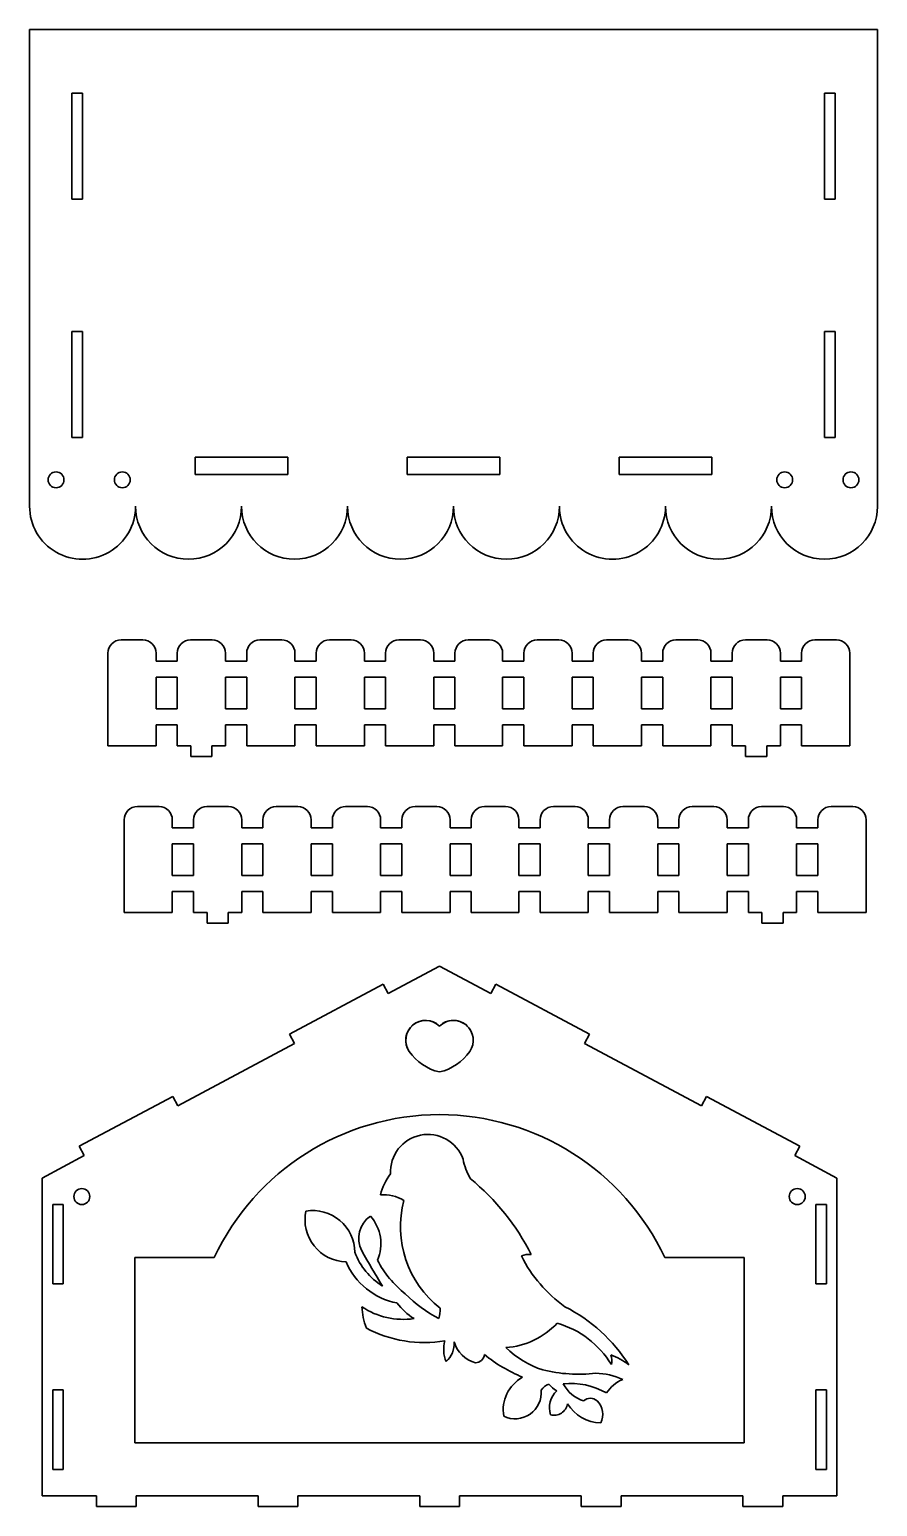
# Model space of a CAD drawing. Extents: x 109 to 1080, y 61 to 780.
# Drawn here: x 760 to 1080, y 61 to 619 of the extents above; entities that cross this region are included whole.
import ezdxf

# ---------------------------------------------------------------- set-up
doc = ezdxf.new("R2010")
doc.units = 0

msp = doc.modelspace()

# ---------------------------------------------------------------- linework, layer by layer
at = {"color": 7, "lineweight": 35}
for p, q in [((1079.536987, 618.661865), (759.536987, 618.661865)), ((759.536987, 618.661865), (759.536987, 438.661896)), ((1079.536987, 438.661896), (1079.536987, 618.661865)), ((775.536987, 554.661865), (775.536987, 594.661865)), ((779.536987, 594.661865), (779.536987, 554.661865)), ((1059.536987, 594.661865), (1059.536987, 554.661865)), ((1063.536987, 554.661865), (1063.536987, 594.661865)), ((775.536987, 464.661896), (775.536987, 504.661896)), ((779.536987, 504.661896), (779.536987, 464.661896)), ((1059.536987, 504.661896), (1059.536987, 464.661896)), ((1063.536987, 464.661896), (1063.536987, 504.661896)), ((822.036987, 457.161896), (857.036987, 457.161896)), ((937.036987, 457.161896), (902.036987, 457.161896)), ((1017.036987, 457.161896), (982.036987, 457.161896)), ((857.036987, 450.661896), (822.036987, 450.661896)), ((902.036987, 450.661896), (937.036987, 450.661896)), ((982.036987, 450.661896), (1017.036987, 450.661896)), ((789.089966, 383.189056), (789.089966, 348.189056)), ((1069.089966, 348.189056), (1069.089966, 383.189056)), ((795.221802, 320.262665), (795.221802, 285.262634)), ((1075.221802, 285.262634), (1075.221802, 320.262665)), ((914.268921, 265.028137), (894.857178, 254.675186)), ((914.268921, 265.028137), (933.680664, 254.675186)), ((857.680664, 239.381058), (892.974854, 258.20459)), ((970.857178, 239.381058), (935.56311, 258.20459)), ((859.56311, 235.851654), (815.445435, 212.322235)), ((968.974854, 235.851654), (1013.092529, 212.322235)), ((778.268921, 197.028122), (813.56311, 215.851654)), ((1050.268921, 197.028122), (1014.974854, 215.851654)), ((764.268921, 65.028122), (764.268921, 185.028122)), ((1064.268921, 185.028122), (1064.268921, 65.028122)), ((768.268921, 175.028122), (768.268921, 145.028122)), ((772.268921, 145.028122), (772.268921, 175.028122)), ((1056.268921, 145.028122), (1056.268921, 175.028122)), ((1060.268921, 175.028122), (1060.268921, 145.028122)), ((799.268921, 85.028122), (799.268921, 155.028122)), ((799.268921, 155.028122), (829.268921, 155.028122)), ((1029.268921, 155.028122), (999.268921, 155.028122)), ((1029.268921, 85.028122), (1029.268921, 155.028122)), ((768.268921, 105.028122), (768.268921, 75.028122)), ((772.268921, 75.028122), (772.268921, 105.028122)), ((1056.268921, 75.028122), (1056.268921, 105.028122)), ((1060.268921, 105.028122), (1060.268921, 75.028122)), ((799.268921, 85.028122), (1029.268921, 85.028122)), ((784.768921, 65.028122), (764.268921, 65.028122)), ((845.768921, 65.028122), (799.768921, 65.028122)), ((906.768921, 65.028122), (860.768921, 65.028122)), ((967.768921, 65.028122), (921.768921, 65.028122)), ((1028.768921, 65.028122), (982.768921, 65.028122)), ((1064.268921, 65.028122), (1043.768921, 65.028122))]:
    msp.add_line(p, q, dxfattribs=at)
at = {"color": 7, "lineweight": 35, "ltscale": 0.1}
for p, q in [((779.536987, 594.661865), (775.536987, 594.661865)), ((1059.536987, 594.661865), (1063.536987, 594.661865)), ((775.536987, 554.661865), (779.536987, 554.661865)), ((1063.536987, 554.661865), (1059.536987, 554.661865)), ((779.536987, 504.661896), (775.536987, 504.661896)), ((1059.536987, 504.661896), (1063.536987, 504.661896)), ((775.536987, 464.661896), (779.536987, 464.661896)), ((1063.536987, 464.661896), (1059.536987, 464.661896)), ((820.390015, 348.189056), (820.390015, 344.189056)), ((828.390015, 344.189056), (828.390015, 348.189056)), ((1029.790039, 344.189056), (1029.790039, 348.189056)), ((1037.790039, 348.189056), (1037.790039, 344.189056)), ((826.521851, 285.262634), (826.521851, 281.262634)), ((834.521851, 281.262634), (834.521851, 285.262634)), ((1035.921875, 281.262634), (1035.921875, 285.262634)), ((1043.921875, 285.262634), (1043.921875, 281.262634)), ((815.445435, 212.322235), (813.56311, 215.851654)), ((1013.092529, 212.322235), (1014.974854, 215.851654)), ((780.151245, 193.498703), (778.268921, 197.028122)), ((1048.386597, 193.498703), (1050.268921, 197.028122)), ((768.268921, 175.028122), (772.268921, 175.028122)), ((1060.268921, 175.028122), (1056.268921, 175.028122)), ((772.268921, 145.028122), (768.268921, 145.028122)), ((1056.268921, 145.028122), (1060.268921, 145.028122)), ((768.268921, 105.028122), (772.268921, 105.028122)), ((1060.268921, 105.028122), (1056.268921, 105.028122)), ((772.268921, 75.028122), (768.268921, 75.028122)), ((1056.268921, 75.028122), (1060.268921, 75.028122)), ((784.768921, 65.028122), (784.768921, 61.028122)), ((799.768921, 61.028122), (799.768921, 65.028122)), ((845.768921, 65.028122), (845.768921, 61.028122)), ((860.768921, 61.028122), (860.768921, 65.028122)), ((906.768921, 65.028122), (906.768921, 61.028122)), ((921.768921, 61.028122), (921.768921, 65.028122)), ((967.768921, 61.028122), (967.768921, 65.028122)), ((982.768921, 65.028122), (982.768921, 61.028122)), ((1028.768921, 61.028122), (1028.768921, 65.028122)), ((1043.768921, 65.028122), (1043.768921, 61.028122))]:
    msp.add_line(p, q, dxfattribs=at)
at = {"color": 7, "lineweight": 35, "ltscale": 0.1625}
for p, q in [((822.036987, 450.661896), (822.036987, 457.161896)), ((857.036987, 457.161896), (857.036987, 450.661896)), ((902.036987, 450.661896), (902.036987, 457.161896)), ((937.036987, 457.161896), (937.036987, 450.661896)), ((982.036987, 457.161896), (982.036987, 450.661896)), ((1017.036987, 450.661896), (1017.036987, 457.161896))]:
    msp.add_line(p, q, dxfattribs=at)
at = {"color": 7, "lineweight": 35, "ltscale": 0.205002}
for p, q in [((802.290039, 388.189056), (794.089966, 388.189056)), ((880.890015, 388.189056), (872.689941, 388.189056)), ((959.290039, 388.189056), (951.089966, 388.189056)), ((1037.890015, 388.189056), (1029.689941, 388.189056)), ((808.421875, 325.262665), (800.221802, 325.262665)), ((887.021851, 325.262665), (878.821777, 325.262665)), ((965.421875, 325.262665), (957.221802, 325.262665)), ((1044.021851, 325.262665), (1035.821777, 325.262665))]:
    msp.add_line(p, q, dxfattribs=at)
at = {"color": 7, "lineweight": 35, "ltscale": 0.204999}
for p, q in [((828.48999, 388.189056), (820.290039, 388.189056)), ((854.689941, 388.189056), (846.48999, 388.189056)), ((907.089966, 388.189056), (898.890015, 388.189056)), ((985.48999, 388.189056), (977.290039, 388.189056)), ((1011.689941, 388.189056), (1003.48999, 388.189056)), ((1064.089966, 388.189056), (1055.890015, 388.189056)), ((834.621826, 325.262665), (826.421875, 325.262665)), ((860.821777, 325.262665), (852.621826, 325.262665)), ((913.221802, 325.262665), (905.021851, 325.262665)), ((991.621826, 325.262665), (983.421875, 325.262665)), ((1017.821777, 325.262665), (1009.621826, 325.262665)), ((1070.221802, 325.262665), (1062.021851, 325.262665))]:
    msp.add_line(p, q, dxfattribs=at)
at = {"color": 7, "lineweight": 35, "ltscale": 0.2}
for p, q in [((933.089966, 388.189056), (925.089966, 388.189056)), ((815.290039, 380.189056), (807.290039, 380.189056)), ((841.48999, 380.189056), (833.48999, 380.189056)), ((867.689941, 380.189056), (859.689941, 380.189056)), ((893.890015, 380.189056), (885.890015, 380.189056)), ((920.089966, 380.189056), (912.089966, 380.189056)), ((938.089966, 380.189056), (946.089966, 380.189056)), ((964.290039, 380.189056), (972.290039, 380.189056)), ((990.48999, 380.189056), (998.48999, 380.189056)), ((1016.689941, 380.189056), (1024.689941, 380.189056)), ((1042.890015, 380.189056), (1050.890015, 380.189056)), ((807.290039, 374.189056), (815.290039, 374.189056)), ((833.48999, 374.189056), (841.48999, 374.189056)), ((859.689941, 374.189056), (867.689941, 374.189056)), ((885.890015, 374.189056), (893.890015, 374.189056)), ((912.089966, 374.189056), (920.089966, 374.189056)), ((946.089966, 374.189056), (938.089966, 374.189056)), ((972.290039, 374.189056), (964.290039, 374.189056)), ((998.48999, 374.189056), (990.48999, 374.189056)), ((1024.689941, 374.189056), (1016.689941, 374.189056)), ((1050.890015, 374.189056), (1042.890015, 374.189056)), ((815.290039, 362.189056), (807.290039, 362.189056)), ((841.48999, 362.189056), (833.48999, 362.189056)), ((867.689941, 362.189056), (859.689941, 362.189056)), ((893.890015, 362.189056), (885.890015, 362.189056)), ((920.089966, 362.189056), (912.089966, 362.189056)), ((938.089966, 362.189056), (946.089966, 362.189056)), ((964.290039, 362.189056), (972.290039, 362.189056)), ((990.48999, 362.189056), (998.48999, 362.189056)), ((1016.689941, 362.189056), (1024.689941, 362.189056)), ((1042.890015, 362.189056), (1050.890015, 362.189056)), ((815.290039, 356.189056), (807.290039, 356.189056)), ((807.290039, 348.189056), (807.290039, 356.189056)), ((815.290039, 356.189056), (815.290039, 348.189056)), ((841.48999, 356.189056), (833.48999, 356.189056)), ((833.48999, 348.189056), (833.48999, 356.189056)), ((841.48999, 356.189056), (841.48999, 348.189056)), ((867.689941, 356.189056), (859.689941, 356.189056)), ((859.689941, 348.189056), (859.689941, 356.189056)), ((867.689941, 356.189056), (867.689941, 348.189056)), ((893.890015, 356.189056), (885.890015, 356.189056)), ((885.890015, 348.189056), (885.890015, 356.189056)), ((893.890015, 356.189056), (893.890015, 348.189056)), ((920.089966, 356.189056), (912.089966, 356.189056)), ((912.089966, 348.189056), (912.089966, 356.189056)), ((920.089966, 356.189056), (920.089966, 348.189056)), ((938.089966, 356.189056), (946.089966, 356.189056)), ((938.089966, 356.189056), (938.089966, 348.189056)), ((946.089966, 348.189056), (946.089966, 356.189056)), ((964.290039, 356.189056), (972.290039, 356.189056)), ((964.290039, 356.189056), (964.290039, 348.189056)), ((972.290039, 348.189056), (972.290039, 356.189056)), ((990.48999, 356.189056), (998.48999, 356.189056)), ((990.48999, 356.189056), (990.48999, 348.189056)), ((998.48999, 348.189056), (998.48999, 356.189056)), ((1016.689941, 356.189056), (1024.689941, 356.189056)), ((1016.689941, 356.189056), (1016.689941, 348.189056)), ((1024.689941, 348.189056), (1024.689941, 356.189056)), ((1042.890015, 356.189056), (1050.890015, 356.189056)), ((1042.890015, 356.189056), (1042.890015, 348.189056)), ((1050.890015, 348.189056), (1050.890015, 356.189056)), ((828.390015, 344.189056), (820.390015, 344.189056)), ((1029.790039, 344.189056), (1037.790039, 344.189056)), ((939.221802, 325.262665), (931.221802, 325.262665)), ((821.421875, 317.262665), (813.421875, 317.262665)), ((847.621826, 317.262665), (839.621826, 317.262665)), ((873.821777, 317.262665), (865.821777, 317.262665)), ((900.021851, 317.262665), (892.021851, 317.262665)), ((926.221802, 317.262665), (918.221802, 317.262665)), ((944.221802, 317.262665), (952.221802, 317.262665)), ((970.421875, 317.262665), (978.421875, 317.262665)), ((996.621826, 317.262665), (1004.621826, 317.262665)), ((1022.821777, 317.262665), (1030.821777, 317.262665)), ((1049.021851, 317.262665), (1057.021851, 317.262665)), ((813.421875, 311.262665), (821.421875, 311.262665)), ((839.621826, 311.262665), (847.621826, 311.262665)), ((865.821777, 311.262665), (873.821777, 311.262665)), ((892.021851, 311.262665), (900.021851, 311.262665)), ((918.221802, 311.262665), (926.221802, 311.262665)), ((952.221802, 311.262665), (944.221802, 311.262665)), ((978.421875, 311.262665), (970.421875, 311.262665)), ((1004.621826, 311.262665), (996.621826, 311.262665)), ((1030.821777, 311.262665), (1022.821777, 311.262665)), ((1057.021851, 311.262665), (1049.021851, 311.262665)), ((821.421875, 299.262634), (813.421875, 299.262634)), ((847.621826, 299.262634), (839.621826, 299.262634)), ((873.821777, 299.262634), (865.821777, 299.262634)), ((900.021851, 299.262634), (892.021851, 299.262634)), ((926.221802, 299.262634), (918.221802, 299.262634)), ((944.221802, 299.262634), (952.221802, 299.262634)), ((970.421875, 299.262634), (978.421875, 299.262634)), ((996.621826, 299.262634), (1004.621826, 299.262634)), ((1022.821777, 299.262634), (1030.821777, 299.262634)), ((1049.021851, 299.262634), (1057.021851, 299.262634)), ((821.421875, 293.262634), (813.421875, 293.262634)), ((813.421875, 285.262634), (813.421875, 293.262634)), ((821.421875, 293.262634), (821.421875, 285.262634)), ((847.621826, 293.262634), (839.621826, 293.262634)), ((839.621826, 285.262634), (839.621826, 293.262634)), ((847.621826, 293.262634), (847.621826, 285.262634)), ((873.821777, 293.262634), (865.821777, 293.262634)), ((865.821777, 285.262634), (865.821777, 293.262634)), ((873.821777, 293.262634), (873.821777, 285.262634)), ((900.021851, 293.262634), (892.021851, 293.262634)), ((892.021851, 285.262634), (892.021851, 293.262634)), ((900.021851, 293.262634), (900.021851, 285.262634)), ((926.221802, 293.262634), (918.221802, 293.262634)), ((918.221802, 285.262634), (918.221802, 293.262634)), ((926.221802, 293.262634), (926.221802, 285.262634)), ((944.221802, 293.262634), (952.221802, 293.262634)), ((944.221802, 293.262634), (944.221802, 285.262634)), ((952.221802, 285.262634), (952.221802, 293.262634)), ((970.421875, 293.262634), (978.421875, 293.262634)), ((970.421875, 293.262634), (970.421875, 285.262634)), ((978.421875, 285.262634), (978.421875, 293.262634)), ((996.621826, 293.262634), (1004.621826, 293.262634)), ((996.621826, 293.262634), (996.621826, 285.262634)), ((1004.621826, 285.262634), (1004.621826, 293.262634)), ((1022.821777, 293.262634), (1030.821777, 293.262634)), ((1022.821777, 293.262634), (1022.821777, 285.262634)), ((1030.821777, 285.262634), (1030.821777, 293.262634)), ((1049.021851, 293.262634), (1057.021851, 293.262634)), ((1049.021851, 293.262634), (1049.021851, 285.262634)), ((1057.021851, 285.262634), (1057.021851, 293.262634)), ((834.521851, 281.262634), (826.521851, 281.262634)), ((1035.921875, 281.262634), (1043.921875, 281.262634))]:
    msp.add_line(p, q, dxfattribs=at)
at = {"color": 7, "lineweight": 35, "ltscale": 0.075}
for p, q in [((807.290039, 383.189056), (807.290039, 380.189056)), ((815.290039, 380.189056), (815.290039, 383.189056)), ((833.48999, 383.189056), (833.48999, 380.189056)), ((841.48999, 380.189056), (841.48999, 383.189056)), ((859.689941, 383.189056), (859.689941, 380.189056)), ((867.689941, 380.189056), (867.689941, 383.189056)), ((885.890015, 383.189056), (885.890015, 380.189056)), ((893.890015, 380.189056), (893.890015, 383.189056)), ((912.089966, 383.189056), (912.089966, 380.189056)), ((920.089966, 380.189056), (920.089966, 383.189056)), ((938.089966, 380.189056), (938.089966, 383.189056)), ((946.089966, 383.189056), (946.089966, 380.189056)), ((964.290039, 380.189056), (964.290039, 383.189056)), ((972.290039, 383.189056), (972.290039, 380.189056)), ((990.48999, 380.189056), (990.48999, 383.189056)), ((998.48999, 383.189056), (998.48999, 380.189056)), ((1016.689941, 380.189056), (1016.689941, 383.189056)), ((1024.689941, 383.189056), (1024.689941, 380.189056)), ((1042.890015, 380.189056), (1042.890015, 383.189056)), ((1050.890015, 383.189056), (1050.890015, 380.189056)), ((813.421875, 320.262665), (813.421875, 317.262665)), ((821.421875, 317.262665), (821.421875, 320.262665)), ((839.621826, 320.262665), (839.621826, 317.262665)), ((847.621826, 317.262665), (847.621826, 320.262665)), ((865.821777, 320.262665), (865.821777, 317.262665)), ((873.821777, 317.262665), (873.821777, 320.262665)), ((892.021851, 320.262665), (892.021851, 317.262665)), ((900.021851, 317.262665), (900.021851, 320.262665)), ((918.221802, 320.262665), (918.221802, 317.262665)), ((926.221802, 317.262665), (926.221802, 320.262665)), ((944.221802, 317.262665), (944.221802, 320.262665)), ((952.221802, 320.262665), (952.221802, 317.262665)), ((970.421875, 317.262665), (970.421875, 320.262665)), ((978.421875, 320.262665), (978.421875, 317.262665)), ((996.621826, 317.262665), (996.621826, 320.262665)), ((1004.621826, 320.262665), (1004.621826, 317.262665)), ((1022.821777, 317.262665), (1022.821777, 320.262665)), ((1030.821777, 320.262665), (1030.821777, 317.262665)), ((1049.021851, 317.262665), (1049.021851, 320.262665)), ((1057.021851, 320.262665), (1057.021851, 317.262665))]:
    msp.add_line(p, q, dxfattribs=at)
at = {"color": 7, "lineweight": 35, "ltscale": 0.3}
for p, q in [((807.290039, 374.189056), (807.290039, 362.189056)), ((815.290039, 362.189056), (815.290039, 374.189056)), ((833.48999, 374.189056), (833.48999, 362.189056)), ((841.48999, 362.189056), (841.48999, 374.189056)), ((859.689941, 374.189056), (859.689941, 362.189056)), ((867.689941, 362.189056), (867.689941, 374.189056)), ((885.890015, 374.189056), (885.890015, 362.189056)), ((893.890015, 362.189056), (893.890015, 374.189056)), ((912.089966, 374.189056), (912.089966, 362.189056)), ((920.089966, 362.189056), (920.089966, 374.189056)), ((938.089966, 362.189056), (938.089966, 374.189056)), ((946.089966, 374.189056), (946.089966, 362.189056)), ((964.290039, 362.189056), (964.290039, 374.189056)), ((972.290039, 374.189056), (972.290039, 362.189056)), ((990.48999, 362.189056), (990.48999, 374.189056)), ((998.48999, 374.189056), (998.48999, 362.189056)), ((1016.689941, 362.189056), (1016.689941, 374.189056)), ((1024.689941, 374.189056), (1024.689941, 362.189056)), ((1042.890015, 362.189056), (1042.890015, 374.189056)), ((1050.890015, 374.189056), (1050.890015, 362.189056))]:
    msp.add_line(p, q, dxfattribs=at)
at = {"color": 7, "lineweight": 35, "ltscale": 0.455002}
for p, q in [((789.089966, 348.189056), (807.290039, 348.189056)), ((867.689941, 348.189056), (885.890015, 348.189056)), ((946.089966, 348.189056), (964.290039, 348.189056)), ((795.221802, 285.262634), (813.421875, 285.262634)), ((873.821777, 285.262634), (892.021851, 285.262634)), ((952.221802, 285.262634), (970.421875, 285.262634))]:
    msp.add_line(p, q, dxfattribs=at)
at = {"color": 7, "lineweight": 35, "ltscale": 0.127499}
for p, q in [((815.290039, 348.189056), (820.390015, 348.189056)), ((828.390015, 348.189056), (833.48999, 348.189056)), ((1037.790039, 348.189056), (1042.890015, 348.189056)), ((821.421875, 285.262634), (826.521851, 285.262634)), ((834.521851, 285.262634), (839.621826, 285.262634)), ((1043.921875, 285.262634), (1049.021851, 285.262634))]:
    msp.add_line(p, q, dxfattribs=at)
at = {"color": 7, "lineweight": 35, "ltscale": 0.454999}
for p, q in [((841.48999, 348.189056), (859.689941, 348.189056)), ((893.890015, 348.189056), (912.089966, 348.189056)), ((972.290039, 348.189056), (990.48999, 348.189056)), ((998.48999, 348.189056), (1016.689941, 348.189056)), ((1050.890015, 348.189056), (1069.089966, 348.189056)), ((847.621826, 285.262634), (865.821777, 285.262634)), ((900.021851, 285.262634), (918.221802, 285.262634)), ((978.421875, 285.262634), (996.621826, 285.262634)), ((1004.621826, 285.262634), (1022.821777, 285.262634)), ((1057.021851, 285.262634), (1075.221802, 285.262634))]:
    msp.add_line(p, q, dxfattribs=at)
at = {"color": 7, "lineweight": 35, "ltscale": 0.45}
for p, q in [((920.089966, 348.189056), (938.089966, 348.189056)), ((926.221802, 285.262634), (944.221802, 285.262634))]:
    msp.add_line(p, q, dxfattribs=at)
at = {"color": 7, "lineweight": 35, "ltscale": 0.127502}
for p, q in [((1024.689941, 348.189056), (1029.790039, 348.189056)), ((1030.821777, 285.262634), (1035.921875, 285.262634))]:
    msp.add_line(p, q, dxfattribs=at)
at = {"color": 7, "lineweight": 35, "ltscale": 0.300001}
for p, q in [((813.421875, 311.262665), (813.421875, 299.262634)), ((821.421875, 299.262634), (821.421875, 311.262665)), ((839.621826, 311.262665), (839.621826, 299.262634)), ((847.621826, 299.262634), (847.621826, 311.262665)), ((865.821777, 311.262665), (865.821777, 299.262634)), ((873.821777, 299.262634), (873.821777, 311.262665)), ((892.021851, 311.262665), (892.021851, 299.262634)), ((900.021851, 299.262634), (900.021851, 311.262665)), ((918.221802, 311.262665), (918.221802, 299.262634)), ((926.221802, 299.262634), (926.221802, 311.262665)), ((944.221802, 299.262634), (944.221802, 311.262665)), ((952.221802, 311.262665), (952.221802, 299.262634)), ((970.421875, 299.262634), (970.421875, 311.262665)), ((978.421875, 311.262665), (978.421875, 299.262634)), ((996.621826, 299.262634), (996.621826, 311.262665)), ((1004.621826, 311.262665), (1004.621826, 299.262634)), ((1022.821777, 299.262634), (1022.821777, 311.262665)), ((1030.821777, 311.262665), (1030.821777, 299.262634)), ((1049.021851, 299.262634), (1049.021851, 311.262665)), ((1057.021851, 311.262665), (1057.021851, 299.262634))]:
    msp.add_line(p, q, dxfattribs=at)
at = {"color": 7, "lineweight": 35, "ltscale": 0.099999}
for p, q in [((894.857178, 254.675186), (892.974854, 258.20459)), ((968.974854, 235.851654), (970.857178, 239.381058))]:
    msp.add_line(p, q, dxfattribs=at)
at = {"color": 7, "lineweight": 35, "ltscale": 0.100001}
for p, q in [((933.680664, 254.675186), (935.56311, 258.20459)), ((859.56311, 235.851654), (857.680664, 239.381058))]:
    msp.add_line(p, q, dxfattribs=at)
at = {"color": 7, "lineweight": 35, "ltscale": 0.449999}
for p, q in [((780.151245, 193.498703), (764.268921, 185.028122)), ((1048.386597, 193.498703), (1064.268921, 185.028122))]:
    msp.add_line(p, q, dxfattribs=at)
at = {"color": 7, "lineweight": 35, "ltscale": 0.375}
for p, q in [((799.768921, 61.028122), (784.768921, 61.028122)), ((860.768921, 61.028122), (845.768921, 61.028122)), ((921.768921, 61.028122), (906.768921, 61.028122)), ((967.768921, 61.028122), (982.768921, 61.028122)), ((1028.768921, 61.028122), (1043.768921, 61.028122))]:
    msp.add_line(p, q, dxfattribs=at)
at = {"color": 7, "lineweight": 35}
for centre in [(769.536987, 448.661896), (794.536987, 448.661896), (1044.536987, 448.661896), (1069.536987, 448.661896), (779.268921, 178.028122), (1049.268921, 178.028122)]:
    msp.add_circle(centre, 3, dxfattribs=at)
for centre, radius, start, end in [((779.536987, 438.661896), 20, 179.999991, 360), ((819.536987, 438.661896), 20, 180.000009, 360), ((859.536987, 438.661896), 20, 180.000009, 360), ((899.536987, 438.661896), 20, 180.000009, 360), ((939.536987, 438.661896), 20, 180.000009, 360), ((979.536987, 438.661896), 20, 179.999991, 360), ((1019.536987, 438.661896), 20, 180.000009, 360), ((1059.536987, 438.661896), 20, 180.000009, 360), ((794.089966, 383.189056), 5, 90.000003, 179.999991), ((802.290039, 383.189056), 5, 0, 90.000003), ((820.290039, 383.189056), 5, 90.000003, 180.000009), ((828.48999, 383.189056), 5, 0, 90.000003), ((846.48999, 383.189056), 5, 90.000003, 179.999991), ((854.689941, 383.189056), 5, 0, 90.000003), ((872.689941, 383.189056), 5, 90.000003, 180.000009), ((880.890015, 383.189056), 5, 0, 90.000003), ((898.890015, 383.189056), 5, 90.000003, 180.000009), ((907.089966, 383.189056), 5, 0, 90.000003), ((925.089966, 383.189056), 5, 90.000003, 179.999991), ((933.089966, 383.189056), 5, 0, 90.000003), ((951.089966, 383.189056), 5, 90.000003, 180.000009), ((959.290039, 383.189056), 5, 0, 90.000003), ((977.290039, 383.189056), 5, 90.000003, 180.000009), ((985.48999, 383.189056), 5, 0, 90.000003), ((1003.48999, 383.189056), 5, 90.000003, 179.999991), ((1011.689941, 383.189056), 5, 0, 90.000003), ((1029.689941, 383.189056), 5, 90.000003, 179.999991), ((1037.890015, 383.189056), 5, 0, 90.000003), ((1055.890015, 383.189056), 5, 90.000003, 180.000009), ((1064.089966, 383.189056), 5, 0, 90.000003), ((800.221802, 320.262665), 5, 90.000003, 179.999991), ((808.421875, 320.262665), 5, 0, 90.000003), ((826.421875, 320.262665), 5, 90.000003, 180.000009), ((834.621826, 320.262665), 5, 0, 90.000003), ((852.621826, 320.262665), 5, 90.000003, 179.999991), ((860.821777, 320.262665), 5, 0, 90.000003), ((878.821777, 320.262665), 5, 90.000003, 180.000009), ((887.021851, 320.262665), 5, 0, 90.000003), ((905.021851, 320.262665), 5, 90.000003, 180.000009), ((913.221802, 320.262665), 5, 0, 90.000003), ((931.221802, 320.262665), 5, 90.000003, 179.999991), ((939.221802, 320.262665), 5, 0, 90.000003), ((957.221802, 320.262665), 5, 90.000003, 180.000009), ((965.421875, 320.262665), 5, 0, 90.000003), ((983.421875, 320.262665), 5, 90.000003, 180.000009), ((991.621826, 320.262665), 5, 0, 90.000003), ((1009.621826, 320.262665), 5, 90.000003, 179.999991), ((1017.821777, 320.262665), 5, 0, 90.000003), ((1035.821777, 320.262665), 5, 90.000003, 179.999991), ((1044.021851, 320.262665), 5, 0, 90.000003), ((1062.021851, 320.262665), 5, 90.000003, 180.000009), ((1070.221802, 320.262665), 5, 0, 90.000003), ((908.989746, 237.073532), 7.5, 45.572996, 214.572172), ((909.018921, 237.028122), 7.5, 45.572996, 212.563591), ((919.489746, 237.073532), 7.5, 325.427833, 134.427002), ((919.518921, 237.028122), 7.5, 32.976164, 134.427002), ((918.458984, 243.599136), 19, 214.572172, 257.169624), ((910.020508, 243.599136), 19, 282.830371, 325.427833), ((914.268921, 115.028122), 93.941467, 25.201124, 154.798875), ((909.870239, 187.410843), 14.090091, 19.67786, 183.380529), ((948.27832, 197.356094), 25.673138, 191.68735, 209.254146), ((910.338989, 174.695755), 18.774519, 140.728316, 167.676117), ((868.680542, 115.329849), 89.995636, 26.952278, 50.537352), ((892.996216, 163.597061), 15.138912, 59.027369, 93.783955), ((938.705444, 166.683487), 39.187943, 165.376119, 231.862687), ((879.306274, 169.230789), 15.805928, 167.832132, 268.807009), ((866.397949, 156.851089), 15.915611, 0.493212, 99.192242), ((893.916626, 162.26564), 10.160857, 124.21856, 207.531367), ((876.392456, 160.285904), 15.724602, 336.406952, 41.316825), ((906.432861, 166.088028), 25.779423, 200.670347, 237.949205), ((1204.831787, 336.888702), 366.753143, 209.270839, 211.687578), ((947.845825, 149.899368), 6.309727, 80.370679, 115.027557), ((903.259521, 163.753311), 26.386312, 203.035546, 258.974078), ((927.388306, 173.56398), 41.491798, 208.144677, 231.117076), ((992.198486, 179.169754), 52.591103, 206.606054, 234.366962), ((938.987061, 179.458755), 53.626705, 225.41466, 242.305445), ((900.622437, 159.838638), 28.171654, 236.27518, 278.24409), ((911.520874, 137.755997), 26.573626, 182.908003, 200.618492), ((917.001221, 151.929459), 23.475788, 216.839057, 238.29025), ((886.072021, 137.123795), 28.461054, 349.578726, 357.456639), ((934.397095, 82.267471), 60.587879, 32.144206, 63.364532), ((908.57312, 169.267105), 46.377956, 241.789001, 279.546389), ((937.124023, 150.615067), 29.694479, 274.178434, 316.589486), ((949.022583, 96.418472), 35.147209, 31.136746, 74.02529), ((927.927979, 120.291275), 12.104913, 164.474138, 202.063145), ((911.003662, 122.397293), 8.764623, 310.617657, 4.973475), ((930.884888, 126.515762), 11.644471, 196.764039, 254.648526), ((927.710571, 118.816971), 3.531404, 271.486137, 352.717335), ((967.984375, 163.86647), 58.49868, 231.054757, 247.459916), ((964.790283, 147.493729), 36.774017, 226.09242, 251.618347), ((971.085083, 96.068253), 23.523958, 51.598251, 70.52423), ((972.52417, 116.102798), 6.753211, 347.076827, 18.505264), ((966.665894, 167.608292), 56.637875, 256.239489, 276.641373), ((952.606201, 97.385635), 14.306255, 119.50603, 189.250858), ((958.076538, 101.171463), 6.620628, 113.019393, 145.287782), ((964.055054, 114.270767), 11.067173, 219.273993, 239.780324), ((963.899902, 80.774429), 26.688871, 59.955407, 96.292806), ((972.619873, 113.398026), 13.144184, 207.629135, 252.428134), ((972.59436, 85.859268), 25.498812, 64.969019, 88.602402), ((988.46521, 96.621048), 13.347464, 112.379746, 147.068275), ((942.740356, 104.0616), 9.932983, 244.639894, 5.082961), ((964.775269, 98.215103), 9.040139, 134.09526, 196.302441), ((971.193359, 98.200638), 3.683845, 46.373624, 133.626381), ((968.929321, 95.825272), 6.965336, 332.077869, 46.373624), ((957.551025, 100.485611), 5.022719, 253.191701, 352.491228), ((975.608032, 107.946426), 15.391726, 211.828075, 268.047793)]:
    msp.add_arc(centre, radius, start, end, dxfattribs=at)

doc.saveas('drawing.dxf')
